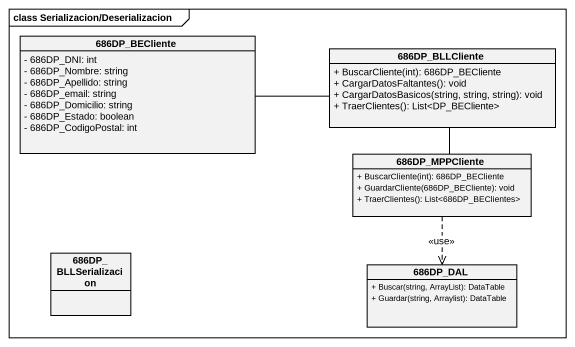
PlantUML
@startuml
mainframe class Serializacion/Deserializacion
hide circle
hide empty members
skinparam classAttributeIconSize 0
class "686DP_BECliente" as c686DP_BECliente {
  - 686DP_DNI: int
  - 686DP_Nombre: string
  - 686DP_Apellido: string
  - 686DP_email: string
  - 686DP_Domicilio: string
  - 686DP_Estado: boolean
  - 686DP_CodigoPostal: int
}
class "686DP_BLLCliente" as c686DP_BLLCliente {
  + BuscarCliente(int): 686DP_BECliente
  + CargarDatosFaltantes(): void
  + CargarDatosBasicos(string, string, string): void
  + TraerClientes(): List<DP_BECliente>
}
class "686DP_MPPCliente" as c686DP_MPPCliente {
  + BuscarCliente(int): 686DP_BECliente
  + GuardarCliente(686DP_BECliente): void
  + TraerClientes(): List<686DP_BEClientes>
}
class "686DP_BLLSerializacion" as c686DP_BLLSerializacion
class "686DP_DAL" as c686DP_DAL {
  + Buscar(string, ArrayList): DataTable
  + Guardar(string, Arraylist): DataTable
}
c686DP_BECliente -right- c686DP_BLLCliente
c686DP_BLLCliente -- c686DP_MPPCliente
c686DP_MPPCliente ..> c686DP_DAL : <<use>>
@enduml
